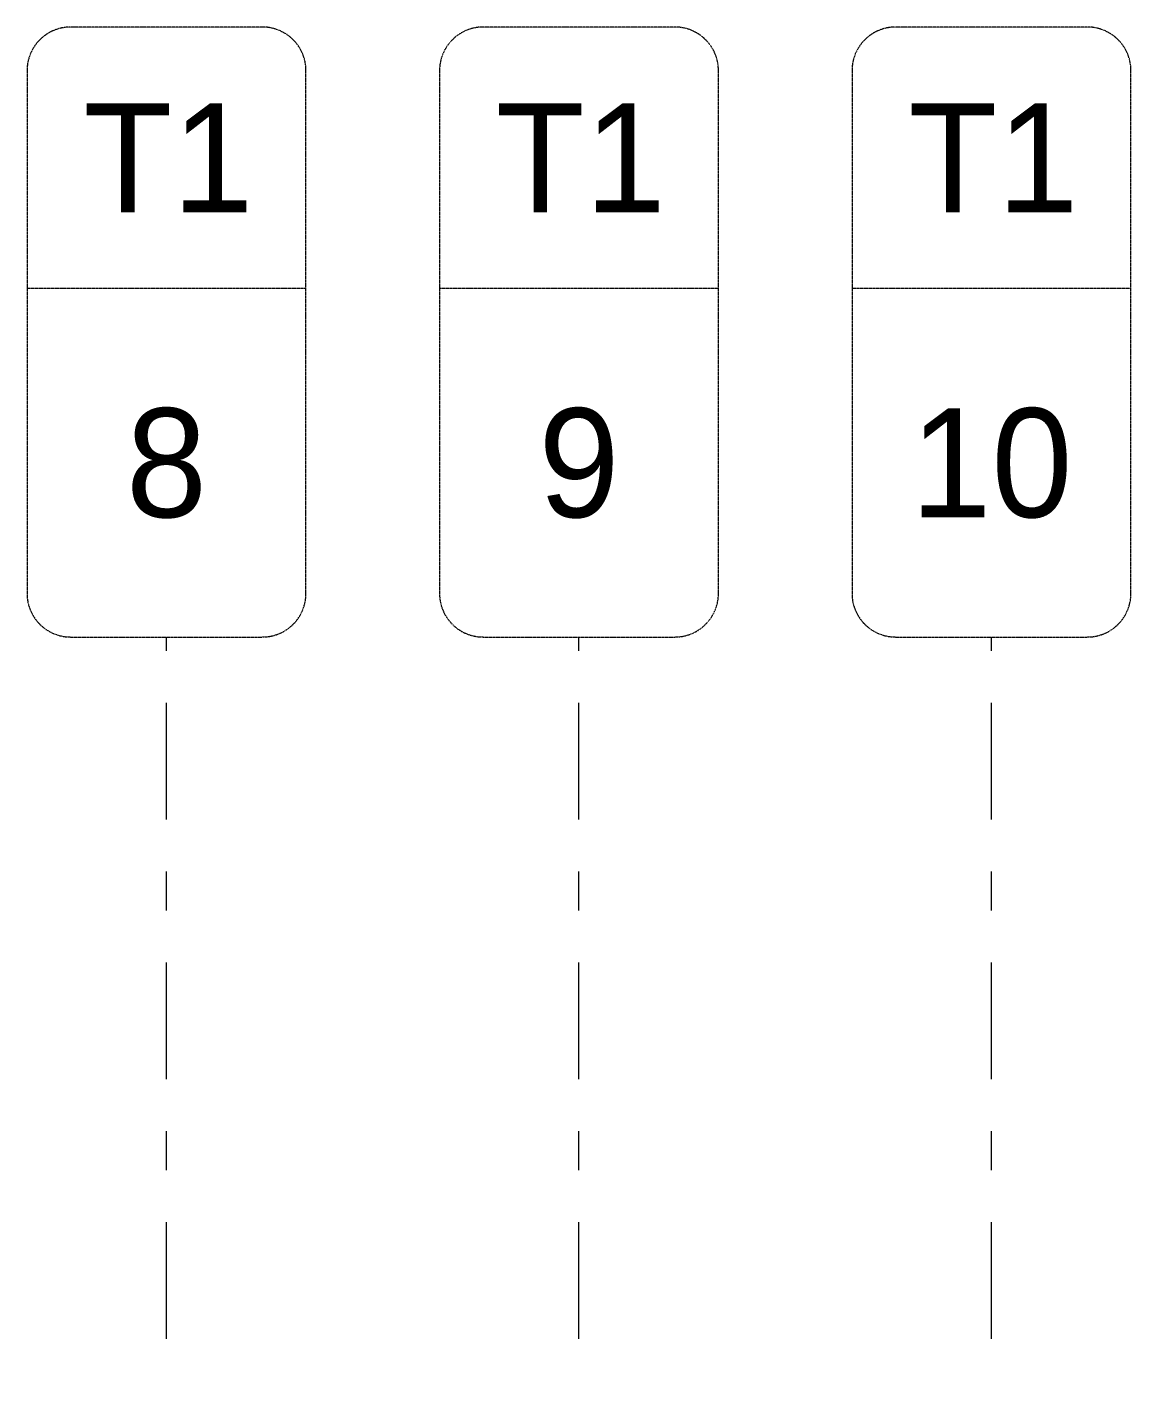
# Model space of a CAD drawing. Header units: millimetres. Extents: x 1078357 to 1340092, y -4684019 to -4550360.
# Drawn here: x 1136777 to 1140323, y -4572991 to -4568647 of the extents above; entities that cross this region are included whole.
import ezdxf
from ezdxf.enums import TextEntityAlignment as Align

# ---------------------------------------------------------------- set-up
doc = ezdxf.new("R2010")
doc.units = ezdxf.units.MM
doc.linetypes.add('DGN STYLE 7', pattern=[8.34, 3.75, -1.67, 1.25, -1.67])
doc.layers.add('A-_ANOTGRID_E-', color=8, linetype='DGN STYLE 7', lineweight=13)
doc.layers.add('GRID LINE', color=8, linetype='Continuous', lineweight=0)
doc.styles.get("Standard").update_dxf_attribs({"font": 'Adani Regular.ttf', "height": 500})

# ---------------------------------------------------------------- blocks, each defined once
blk = doc.blocks.new('Tower grid nomenclature-ex')
at = {"layer": 'A-_ANOTGRID_E-'}
blk.add_lwpolyline([(-1250, -600), (1750, -600, 0.414214), (2000, -350), (2000, 750, 0.414214), (1750, 1000), (-1250, 1000, 0.414214), (-1500, 750), (-1500, -350, 0.414214)], format="xyb", close=True, dxfattribs=at)
blk.add_lwpolyline([(0, 1000), (0, -600)], dxfattribs=at)
at = {"layer": 'A-_ANOTGRID_E-', "flags": 8}
for p in [(-1234.5, 400), (1788.2, 400)]:
    blk.add_attdef('GRID', text='', height=625, dxfattribs=at).set_placement(p, align=Align.MIDDLE_CENTER)

msp = doc.modelspace()

# ---------------------------------------------------------------- linework, layer by layer
at = {"layer": 'GRID LINE', "linetype": 'DGN STYLE 7', "ltscale": 100, "elevation": 0}
for points in [[(1137225.4, -4592877.8), (1137225.4, -4570606.9)], [(1138550.4, -4592877.8), (1138550.4, -4570606.9)], [(1139875.4, -4592877.8), (1139875.4, -4570606.9)]]:
    msp.add_lwpolyline(points, dxfattribs=at)

# ---------------------------------------------------------------- block references
at = {"layer": 'GRID LINE'}
ref = msp.add_blockref('Tower grid nomenclature-ex', (1137113.4, -4569486.9, 0), dxfattribs=dict(at, xscale=0.56, yscale=0.56, zscale=0.56, rotation=270))
ref.add_attrib('GRID', '8', dxfattribs={"layer": 'A-_ANOTGRID_E-', "height": 350}).set_placement((1137225.4, -4570046.9, 0), align=Align.MIDDLE_CENTER)
ref.add_attrib('GRID', 'T1', dxfattribs={"layer": 'A-_ANOTGRID_E-', "height": 350}).set_placement((1137231.3, -4569066.9, 0), align=Align.MIDDLE_CENTER)
ref = msp.add_blockref('Tower grid nomenclature-ex', (1138438.4, -4569486.9, 0), dxfattribs=dict(at, xscale=0.56, yscale=0.56, zscale=0.56, rotation=270))
ref.add_attrib('GRID', '9', dxfattribs={"layer": 'A-_ANOTGRID_E-', "height": 350}).set_placement((1138550.4, -4570046.9, 0), align=Align.MIDDLE_CENTER)
ref.add_attrib('GRID', 'T1', dxfattribs={"layer": 'A-_ANOTGRID_E-', "height": 350}).set_placement((1138556.3, -4569066.9, 0), align=Align.MIDDLE_CENTER)
ref = msp.add_blockref('Tower grid nomenclature-ex', (1139763.4, -4569486.9, 0), dxfattribs=dict(at, xscale=0.56, yscale=0.56, zscale=0.56, rotation=270))
ref.add_attrib('GRID', '10', dxfattribs={"layer": 'A-_ANOTGRID_E-', "height": 350}).set_placement((1139875.4, -4570046.9, 0), align=Align.MIDDLE_CENTER)
ref.add_attrib('GRID', 'T1', dxfattribs={"layer": 'A-_ANOTGRID_E-', "height": 350}).set_placement((1139881.3, -4569066.9, 0), align=Align.MIDDLE_CENTER)

doc.saveas('drawing.dxf')
